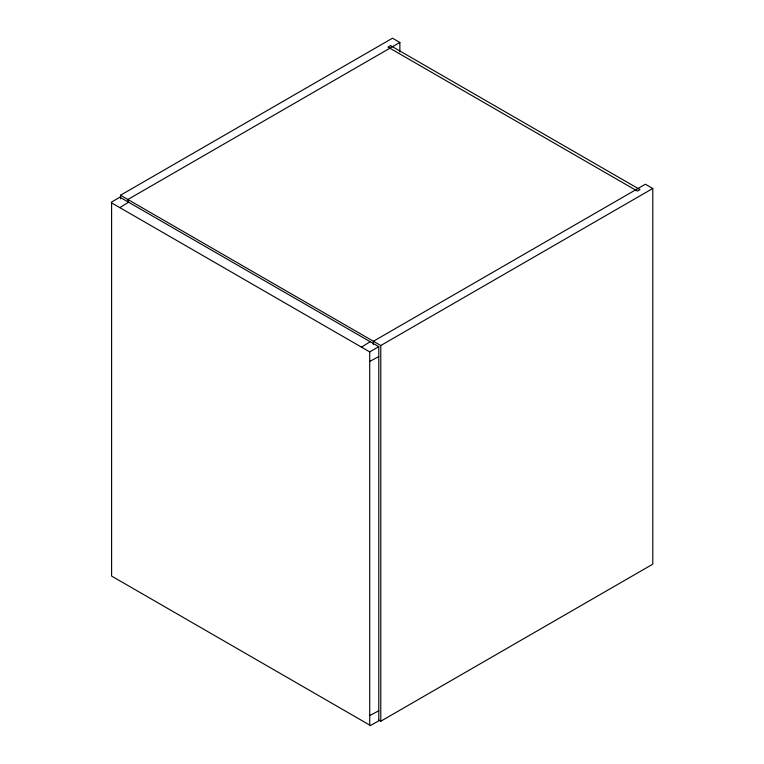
<?xml version="1.0" encoding="UTF-8"?>
<svg xmlns="http://www.w3.org/2000/svg" width="764" height="764" viewBox="0 0 764 764"><rect width="100%" height="100%" fill="white"/><g stroke="black" fill="none" stroke-linecap="round" stroke-linejoin="round"><path stroke-width="1.15" d="M111.248 202.279L119.843 197.179L378.782 346.675L378.782 720.805L370.091 725.733M378.772 710.797L369.719 715.572M120.492 198.821L120.492 195.24L392.495 38.2L399.868 42.459L399.868 52M399.868 42.459L127.865 199.499L127.865 201.877M370.062 351.698L378.772 346.675M120.492 195.24L380.778 345.519L652.781 188.479L652.781 564.176L380.778 721.216L378.934 720.146M652.781 188.479L645.408 184.22L373.405 341.26L373.405 344.449M369.719 361.42L378.743 356.607M370.148 341.737L361.477 347.142M128.514 202.231L119.843 207.636M380.778 345.519L380.778 721.216M390.538 45.592L387.94 47.091L637.386 191.105L639.984 189.606L390.538 45.592M369.719 351.898L111.601 202.88L111.601 576.066L369.719 725.093L369.719 351.898"/></g></svg>
